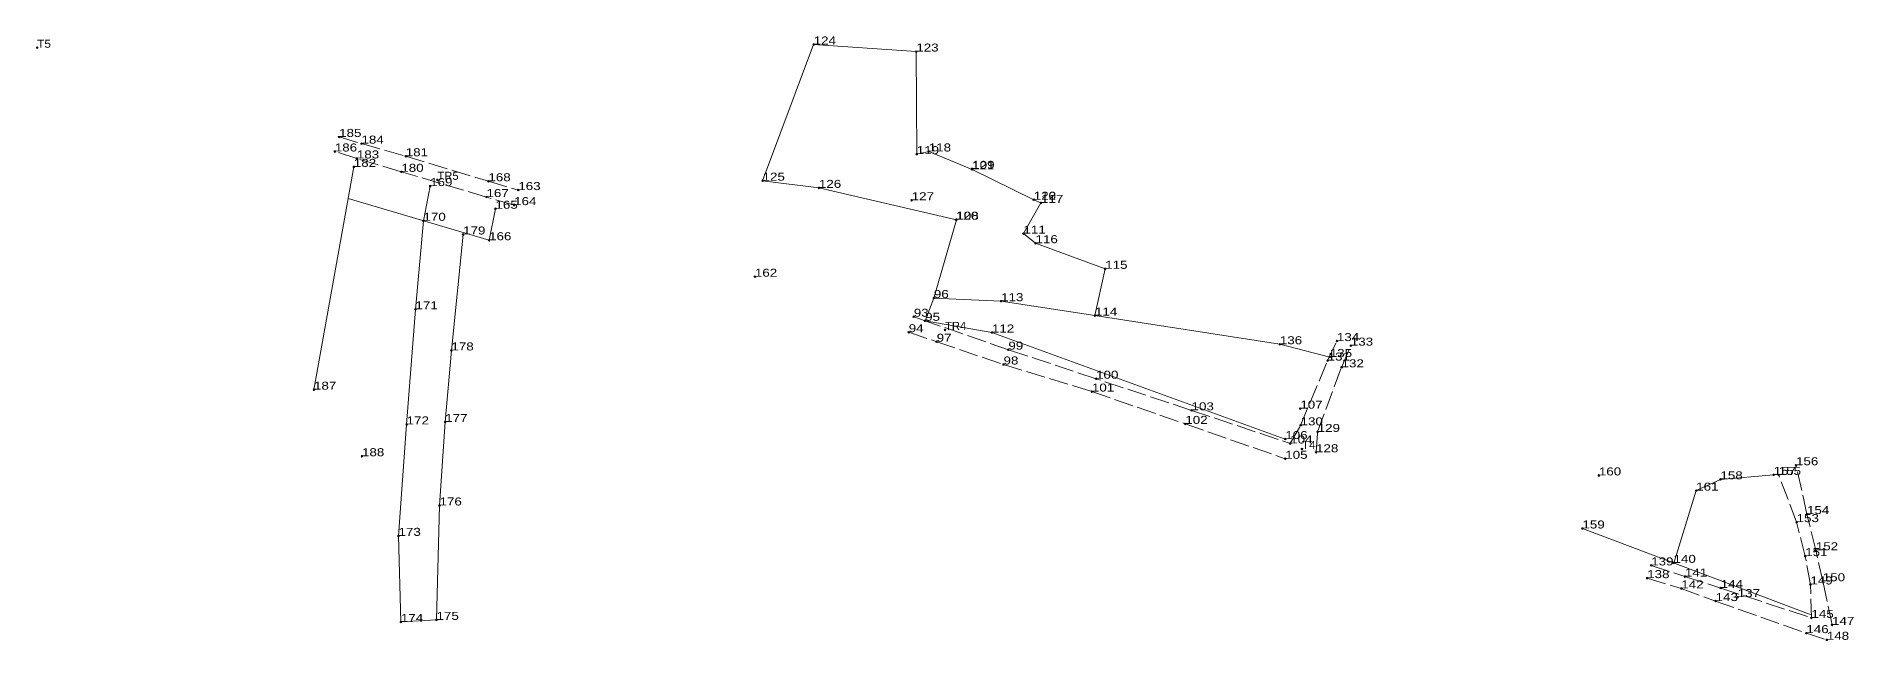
# Model space of a CAD drawing. Header units: metres. Extents: x 539983 to 549124, y 1835949 to 1838833.
# Drawn here: x 548637.9 to 549046.6, y 1837812.4 to 1837948.2 of the extents above; entities that cross this region are included whole.
import ezdxf

# ---------------------------------------------------------------- set-up
doc = ezdxf.new("R2010")
doc.units = ezdxf.units.M
doc.header["$LTSCALE"] = 0.72
doc.header["$PDMODE"] = 32
doc.header["$PDSIZE"] = 0.36
doc.linetypes.add('LONG_DASHED', pattern=[7.5, 6, -1.5])
doc.layers.add('12', color=7, linetype='Continuous')
doc.layers.add('55', color=7, linetype='Continuous', lineweight=13)
doc.layers.add('7', color=7, linetype='Continuous', lineweight=13)

msp = doc.modelspace()

# ---------------------------------------------------------------- linework, layer by layer
at = {"layer": '55'}
for p, q in [((548709.28, 1837918.91), (548700.32, 1837868.84)), ((548708.01, 1837911.8), (548739.71, 1837902.42)), ((548741.14, 1837909.5), (548739.71, 1837902.42)), ((548839.74, 1837889.44), (548844.81, 1837907.04)), ((548852.8, 1837881.69), (548837.78, 1837884.32)), ((548852.8, 1837881.69), (548918.78, 1837857.74)), ((549016.65, 1837848.69), (549011.2, 1837846.16)), ((549016.65, 1837848.69), (549028.62, 1837849.7)), ((549011.2, 1837846.16), (549006.19, 1837829.88)), ((548985.61, 1837837.65), (549037.1, 1837818.21))]:
    msp.add_line(p, q, dxfattribs=at)
at = {"layer": '55', "linetype": 'LONG_DASHED'}
for p, q in [((548897.7, 1837864.2), (548919.89, 1837856.75)), ((548919.89, 1837856.75), (548922.22, 1837860.83)), ((548925.7, 1837854.78), (548926.06, 1837859.34))]:
    msp.add_line(p, q, dxfattribs=at)
at = {"layer": '55'}
for points in [[(548844.81, 1837907.04), (548813.89, 1837914.19), (548801.22, 1837915.8), (548812.71, 1837946.41), (548835.8, 1837944.82), (548835.9, 1837921.77), (548838.59, 1837922.37), (548848.34, 1837918.34), (548862.2, 1837911.52), (548863.84, 1837910.82), (548859.89, 1837903.91), (548862.61, 1837901.76), (548878.28, 1837896), (548875.98, 1837885.49)], [(548733.86, 1837903.72), (548731.23, 1837877.66), (548729.84, 1837861.58), (548728.56, 1837842.82), (548727.89, 1837817.11), (548719.87, 1837816.64), (548719.33, 1837835.99), (548721.16, 1837861.03), (548723.15, 1837886.89), (548724.94, 1837906.79), (548726.45, 1837914.59)], [(548837.78, 1837884.32), (548839.74, 1837889.44), (548854.86, 1837888.73), (548875.98, 1837885.49), (548917.56, 1837879.05), (548928.8, 1837876.18)]]:
    msp.add_lwpolyline(points, dxfattribs=at)
at = {"layer": '55', "linetype": 'LONG_DASHED'}
for points in [[(548745.34, 1837910.31), (548739.12, 1837912.13), (548719.97, 1837917.8), (548709.96, 1837920.8), (548705.01, 1837922.37)], [(548705.98, 1837925.64), (548711.01, 1837924.14), (548720.96, 1837921.3), (548739.55, 1837915.68), (548746.28, 1837913.7)], [(548834.09, 1837881.75), (548840.38, 1837879.61), (548855.41, 1837874.5), (548875.29, 1837868.41), (548896.3, 1837861.15), (548918.78, 1837853.31)], [(548897.7, 1837864.2), (548876.23, 1837871.3), (548856.5, 1837877.83), (548837.78, 1837884.32), (548835.23, 1837885.23)], [(548922.22, 1837860.83), (548928.31, 1837875.38), (548930.4, 1837879.76)], [(548926.06, 1837859.34), (548931.44, 1837873.86), (548933.52, 1837878.74)], [(549037.12, 1837817.56), (549036.9, 1837825.07), (549035.71, 1837831.44), (549033.79, 1837839.08), (549029.77, 1837849.68)], [(549041.75, 1837815.97), (549039.67, 1837825.79), (549038.11, 1837832.75), (549036.12, 1837840.89), (549033.65, 1837851.86)], [(549001.08, 1837829.35), (549008.67, 1837826.85), (549016.71, 1837824.27), (549037.12, 1837817.56)], [(549000.18, 1837826.49), (549007.85, 1837824.17), (549015.57, 1837821.34), (549035.98, 1837814.13), (549040.58, 1837812.63)]]:
    msp.add_lwpolyline(points, dxfattribs=at)
at = {"layer": '7'}
for p in [(548638.06, 1837945.68), (548812.71, 1837946.41), (548835.8, 1837944.82), (548705.01, 1837922.37), (548705.98, 1837925.64), (548711.01, 1837924.14), (548838.59, 1837922.37), (548709.29, 1837918.91), (548709.96, 1837920.79), (548720.96, 1837921.3), (548835.9, 1837921.77), (548848.34, 1837918.34), (548848.37, 1837918.47), (548719.97, 1837917.8), (548726.45, 1837914.59), (548728.09, 1837915.99), (548739.55, 1837915.68), (548801.22, 1837915.8), (548813.89, 1837914.19), (548739.12, 1837912.13), (548745.34, 1837910.31), (548746.28, 1837913.7), (548834.75, 1837911.41), (548862.2, 1837911.52), (548862.21, 1837911.52), (548863.84, 1837910.83), (548724.94, 1837906.79), (548741.14, 1837909.5), (548844.73, 1837907.04), (548844.81, 1837907.04), (548733.87, 1837903.72), (548739.71, 1837902.42), (548859.89, 1837903.91), (548862.61, 1837901.75), (548799.49, 1837894.22), (548878.28, 1837896), (548839.74, 1837889.44), (548723.15, 1837886.89), (548835.23, 1837885.23), (548854.86, 1837888.73), (548875.98, 1837885.49), (548834.09, 1837881.75), (548837.78, 1837884.32), (548842.25, 1837882.28), (548852.8, 1837881.69), (548731.23, 1837877.66), (548840.38, 1837879.61), (548856.5, 1837877.83), (548917.56, 1837879.05), (548930.4, 1837879.77), (548933.53, 1837878.74), (548855.41, 1837874.5), (548928.31, 1837875.39), (548928.8, 1837876.18), (548931.44, 1837873.86), (548700.32, 1837868.84), (548876.23, 1837871.3), (548875.29, 1837868.41), (548721.16, 1837861.03), (548729.84, 1837861.58), (548896.3, 1837861.15), (548897.7, 1837864.2), (548922.16, 1837864.58), (548922.22, 1837860.83), (548918.78, 1837857.74), (548919.89, 1837856.75), (548926.06, 1837859.34), (548711.12, 1837853.89), (548918.78, 1837853.31), (548922.52, 1837855.53), (548925.7, 1837854.77), (548989.31, 1837849.57), (549016.65, 1837848.69), (549028.62, 1837849.7), (549029.77, 1837849.68), (549033.65, 1837851.85), (549011.2, 1837846.16), (548728.56, 1837842.82), (549036.12, 1837840.89), (548985.61, 1837837.65), (549033.79, 1837839.09), (548719.33, 1837835.99), (549038.11, 1837832.75), (549001.08, 1837829.35), (549006.1, 1837829.92), (549035.71, 1837831.44), (549000.18, 1837826.49), (549007.85, 1837824.17), (549008.67, 1837826.85), (549016.71, 1837824.27), (549036.9, 1837825.07), (549039.67, 1837825.79), (549015.57, 1837821.34), (549020.54, 1837822.22), (548719.87, 1837816.64), (548727.89, 1837817.11), (549037.12, 1837817.56), (549041.75, 1837815.97), (549035.98, 1837814.13), (549040.59, 1837812.63)]:
    msp.add_point(p, dxfattribs=at)

# ---------------------------------------------------------------- texts
at = {"layer": '12'}
for s, width, p in [('T5', 1.1, (548638.06, 1837945.68)), ('124', 1.25, (548812.71, 1837946.41)), ('123', 1.25, (548835.8, 1837944.82)), ('185', 1.25, (548705.98, 1837925.64)), ('186', 1.25, (548705.01, 1837922.37)), ('183', 1.25, (548709.96, 1837920.8)), ('184', 1.25, (548711.01, 1837924.14)), ('181', 1.25, (548720.96, 1837921.3)), ('119', 1.25, (548835.9, 1837921.77)), ('118', 1.25, (548838.59, 1837922.37)), ('182', 1.25, (548709.28, 1837918.91)), ('180', 1.25, (548719.97, 1837917.8)), ('121', 1.25, (548848.34, 1837918.34)), ('109', 1.25, (548848.37, 1837918.47)), ('169', 1.25, (548726.45, 1837914.59)), ('TR5', 1.05, (548728.09, 1837916)), ('167', 1.25, (548739.12, 1837912.13)), ('168', 1.25, (548739.55, 1837915.68)), ('163', 1.25, (548746.28, 1837913.7)), ('125', 1.25, (548801.22, 1837915.8)), ('126', 1.25, (548813.89, 1837914.19)), ('165', 1.25, (548741.14, 1837909.5)), ('164', 1.25, (548745.34, 1837910.31)), ('127', 1.25, (548834.75, 1837911.41)), ('110', 1.25, (548862.2, 1837911.52)), ('122', 1.25, (548862.21, 1837911.52)), ('117', 1.25, (548863.84, 1837910.82)), ('170', 1.25, (548724.94, 1837906.79)), ('120', 1.25, (548844.73, 1837907.04)), ('108', 1.25, (548844.81, 1837907.04)), ('179', 1.25, (548733.86, 1837903.72)), ('166', 1.25, (548739.71, 1837902.42)), ('111', 1.25, (548859.89, 1837903.91)), ('116', 1.25, (548862.61, 1837901.76)), ('115', 1.25, (548878.28, 1837896)), ('162', 1.25, (548799.49, 1837894.22)), ('96', 1.25, (548839.74, 1837889.44)), ('113', 1.25, (548854.86, 1837888.73)), ('171', 1.25, (548723.15, 1837886.89)), ('93', 1.25, (548835.23, 1837885.23)), ('95', 1.25, (548837.78, 1837884.32)), ('114', 1.25, (548875.98, 1837885.49)), ('94', 1.25, (548834.09, 1837881.75)), ('97', 1.25, (548840.38, 1837879.61)), ('TR4', 1.05, (548842.25, 1837882.28)), ('112', 1.25, (548852.8, 1837881.69)), ('134', 1.25, (548930.4, 1837879.76)), ('178', 1.25, (548731.23, 1837877.66)), ('99', 1.25, (548856.5, 1837877.83)), ('136', 1.25, (548917.56, 1837879.05)), ('131', 1.25, (548928.31, 1837875.38)), ('135', 1.25, (548928.8, 1837876.18)), ('133', 1.25, (548933.52, 1837878.74)), ('98', 1.25, (548855.41, 1837874.5)), ('100', 1.25, (548876.23, 1837871.3)), ('132', 1.25, (548931.44, 1837873.86)), ('187', 1.25, (548700.32, 1837868.84)), ('101', 1.25, (548875.29, 1837868.41)), ('103', 1.25, (548897.7, 1837864.2)), ('107', 1.25, (548922.16, 1837864.58)), ('172', 1.25, (548721.16, 1837861.03)), ('177', 1.25, (548729.84, 1837861.58)), ('102', 1.25, (548896.3, 1837861.15)), ('130', 1.25, (548922.22, 1837860.83)), ('129', 1.25, (548926.06, 1837859.34)), ('106', 1.25, (548918.78, 1837857.74)), ('104', 1.25, (548919.89, 1837856.75)), ('T4', 1.1, (548922.52, 1837855.54)), ('188', 1.25, (548711.12, 1837853.89)), ('105', 1.25, (548918.78, 1837853.31)), ('128', 1.25, (548925.7, 1837854.78)), ('156', 1.25, (549033.65, 1837851.86)), ('160', 1.25, (548989.31, 1837849.57)), ('158', 1.25, (549016.65, 1837848.69)), ('157', 1.25, (549028.62, 1837849.7)), ('155', 1.25, (549029.77, 1837849.68)), ('176', 1.25, (548728.56, 1837842.82)), ('161', 1.25, (549011.2, 1837846.16)), ('153', 1.25, (549033.79, 1837839.08)), ('154', 1.25, (549036.12, 1837840.89)), ('173', 1.25, (548719.33, 1837835.99)), ('159', 1.25, (548985.61, 1837837.65)), ('151', 1.25, (549035.71, 1837831.44)), ('152', 1.25, (549038.11, 1837832.75)), ('138', 1.25, (549000.18, 1837826.49)), ('139', 1.25, (549001.08, 1837829.35)), ('140', 1.25, (549006.1, 1837829.92)), ('141', 1.25, (549008.67, 1837826.85)), ('142', 1.25, (549007.85, 1837824.17)), ('144', 1.25, (549016.71, 1837824.27)), ('137', 1.25, (549020.54, 1837822.22)), ('149', 1.25, (549036.9, 1837825.07)), ('150', 1.25, (549039.67, 1837825.79)), ('143', 1.25, (549015.57, 1837821.34)), ('174', 1.25, (548719.87, 1837816.64)), ('175', 1.25, (548727.89, 1837817.11)), ('146', 1.25, (549035.98, 1837814.13)), ('145', 1.25, (549037.12, 1837817.56)), ('147', 1.25, (549041.75, 1837815.97)), ('148', 1.25, (549040.58, 1837812.63))]:
    msp.add_text(s, height=1.8, dxfattribs=dict(at, width=width)).set_placement(p)

doc.saveas('drawing.dxf')
